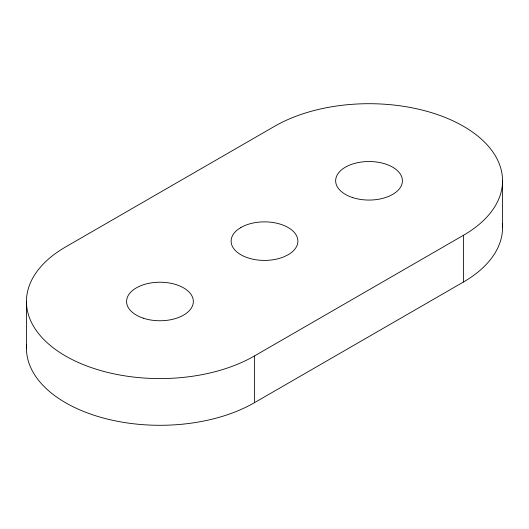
<?xml version="1.0" encoding="UTF-8"?>
<svg xmlns="http://www.w3.org/2000/svg" width="529" height="529" viewBox="0 0 529 529"><rect width="100%" height="100%" fill="white"/><g stroke="black" fill="none" stroke-linecap="round" stroke-linejoin="round"><path stroke-width="0.79" d="M254.383 355.997L463.444 235.299A133.52 77.089 0 0 0 463.444 126.279A133.52 77.089 0 0 0 274.617 126.279L65.556 246.977A133.52 77.089 0 0 0 65.556 355.997A133.52 77.089 0 0 0 254.383 355.997L254.383 402.721A133.52 77.089 0 0 1 105.86 418.684A133.52 77.089 0 0 1 26.609 344.425M254.383 402.721L463.444 282.023A133.52 77.089 0 0 0 502.391 223.727M502.55 180.792L502.55 227.51M463.444 235.299L463.444 282.023M26.45 301.49L26.45 348.208M240.893 227.51L237.495 229.811A33.38 19.269 0 0 0 240.893 254.766A33.38 19.269 0 0 0 284.119 256.73L288.107 254.766A33.38 19.269 0 0 0 288.107 227.51A33.38 19.269 0 0 0 240.893 227.51M352.34 197.482A33.38 19.269 0 0 0 402.41 180.792A33.38 19.269 0 0 0 352.34 164.102A33.38 19.269 0 0 0 352.34 197.482M143.28 318.18A33.38 19.269 0 0 0 193.349 301.49A33.38 19.269 0 0 0 143.28 284.8A33.38 19.269 0 0 0 143.28 318.18"/></g></svg>
